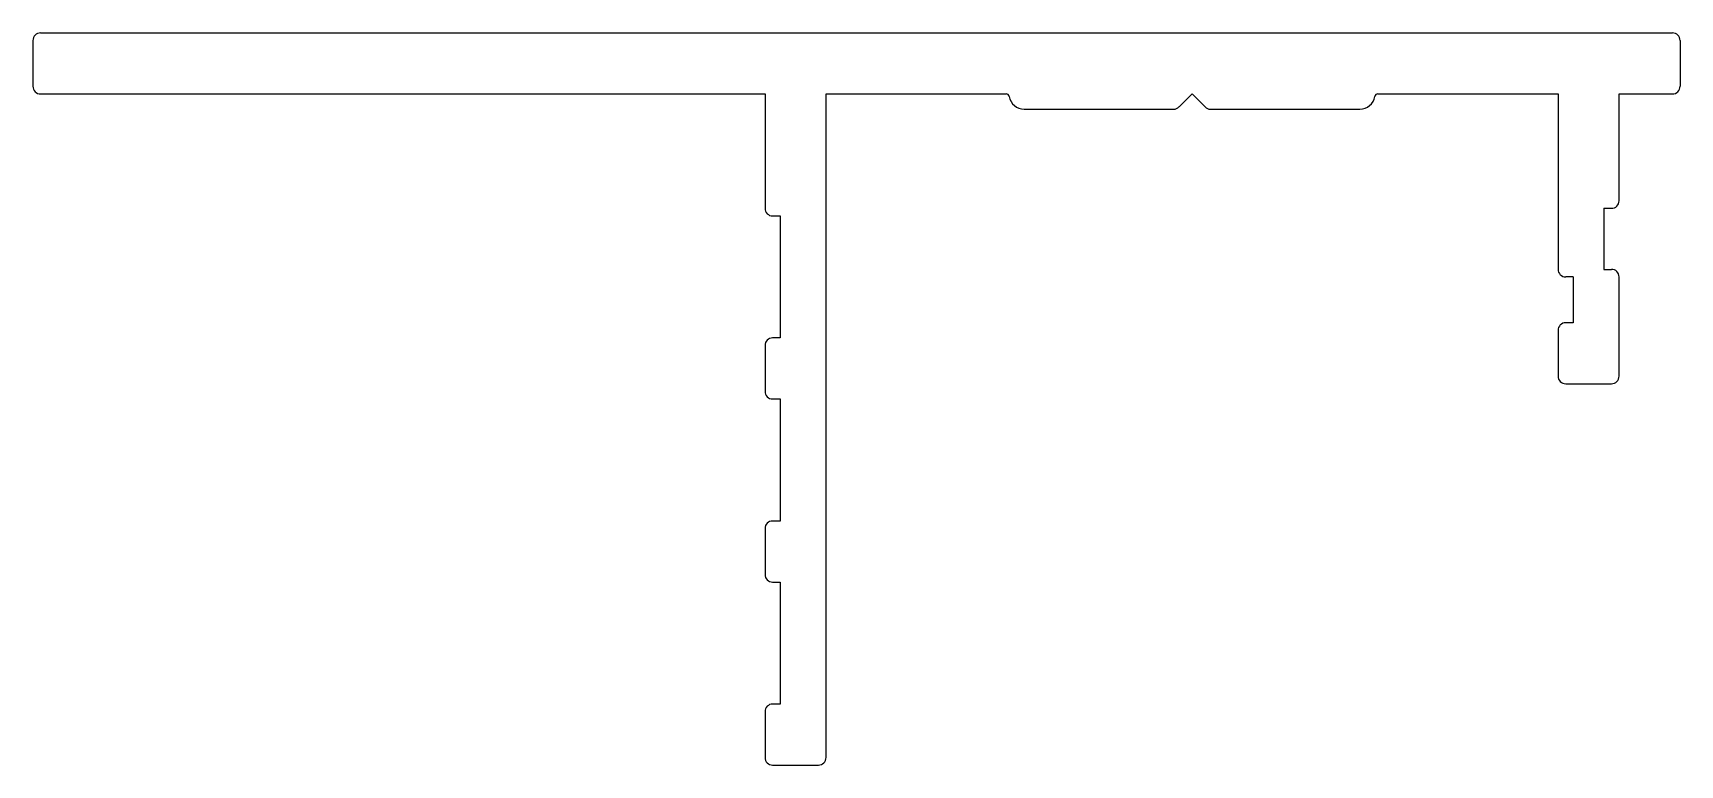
# Model space of a CAD drawing. Extents: x 1120.4 to 1174.4, y 2362.9 to 2386.9.
import ezdxf

# ---------------------------------------------------------------- set-up
doc = ezdxf.new("R2010")
doc.units = 0
doc.layers.get('0').update_dxf_attribs({"linetype": 'CONTINUOUS'})

msp = doc.modelspace()

# ---------------------------------------------------------------- linework, layer by layer
for p, q in [((1120.613, 2386.937), (1174.113, 2386.937)), ((1120.363, 2386.687), (1120.363, 2385.187)), ((1174.363, 2386.687), (1174.363, 2385.187)), ((1120.613, 2384.937), (1144.363, 2384.937)), ((1144.363, 2384.937), (1144.363, 2381.187)), ((1146.363, 2363.187), (1146.363, 2384.937)), ((1146.363, 2384.937), (1152.271, 2384.937)), ((1158.363, 2384.937), (1157.936, 2384.51)), ((1158.363, 2384.937), (1158.79, 2384.51)), ((1164.454, 2384.937), (1170.363, 2384.937)), ((1170.363, 2384.937), (1170.363, 2379.187)), ((1172.363, 2381.437), (1172.363, 2384.937)), ((1172.363, 2384.937), (1174.113, 2384.937)), ((1152.863, 2384.437), (1157.759, 2384.437)), ((1158.966, 2384.437), (1163.863, 2384.437)), ((1144.613, 2380.937), (1144.863, 2380.937)), ((1144.863, 2380.937), (1144.863, 2376.937)), ((1171.863, 2381.187), (1171.863, 2379.187)), ((1171.863, 2381.187), (1172.113, 2381.187)), ((1170.863, 2378.937), (1170.613, 2378.937)), ((1170.863, 2378.937), (1170.863, 2377.437)), ((1171.863, 2379.187), (1172.113, 2379.187)), ((1172.363, 2375.687), (1172.363, 2378.937)), ((1170.363, 2377.187), (1170.363, 2375.687)), ((1170.863, 2377.437), (1170.613, 2377.437)), ((1144.363, 2376.687), (1144.363, 2375.187)), ((1144.863, 2376.937), (1144.613, 2376.937)), ((1144.613, 2374.937), (1144.863, 2374.937)), ((1144.863, 2374.937), (1144.863, 2370.937)), ((1170.613, 2375.437), (1172.113, 2375.437)), ((1144.363, 2370.687), (1144.363, 2369.187)), ((1144.863, 2370.937), (1144.613, 2370.937)), ((1144.613, 2368.937), (1144.863, 2368.937)), ((1144.863, 2368.937), (1144.863, 2364.937)), ((1144.363, 2364.687), (1144.363, 2363.187)), ((1144.863, 2364.937), (1144.613, 2364.937)), ((1144.613, 2362.937), (1146.113, 2362.937))]:
    msp.add_line(p, q)
for centre, radius, start, end in [((1120.613, 2386.687), 0.25, 90, 180), ((1174.113, 2386.687), 0.25, 0, 90), ((1120.613, 2385.187), 0.25, 180, 270), ((1174.113, 2385.187), 0.25, 270, 0), ((1152.271, 2384.837), 0.1, 9.5941, 90), ((1152.863, 2384.937), 0.5, 189.5941, 270), ((1163.863, 2384.937), 0.5, 270, 350.4059), ((1164.454, 2384.837), 0.1, 90, 170.4059), ((1157.759, 2384.687), 0.25, 270, 315), ((1158.966, 2384.687), 0.25, 225, 270), ((1172.113, 2381.437), 0.25, 270, 0), ((1144.613, 2381.187), 0.25, 180, 270), ((1170.613, 2379.187), 0.25, 180, 270), ((1172.113, 2378.937), 0.25, 0, 90), ((1170.613, 2377.187), 0.25, 90, 180), ((1144.613, 2376.687), 0.25, 90, 180), ((1170.613, 2375.687), 0.25, 180, 270), ((1172.113, 2375.687), 0.25, 270, 0), ((1144.613, 2375.187), 0.25, 180, 270), ((1144.613, 2370.687), 0.25, 90, 180), ((1144.613, 2369.187), 0.25, 180, 270), ((1144.613, 2364.687), 0.25, 90, 180), ((1144.613, 2363.187), 0.25, 180, 270), ((1146.113, 2363.187), 0.25, 270, 0)]:
    msp.add_arc(centre, radius, start, end)

doc.saveas('drawing.dxf')
